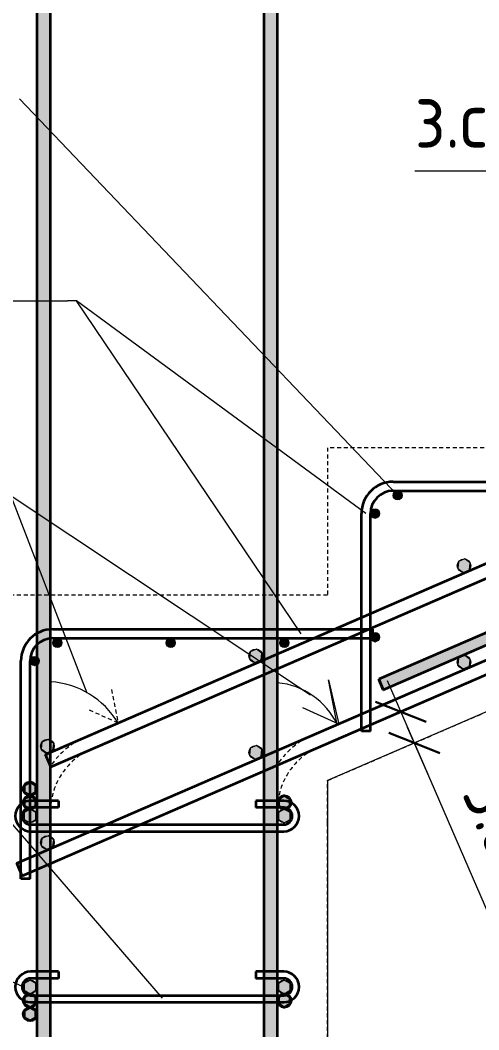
# Model space of a CAD drawing. Header units: millimetres. Extents: x -24758 to -3756, y -1583 to 75054.
# Drawn here: x -14365 to -13961, y -663 to 227 of the extents above; entities that cross this region are included whole.
import ezdxf

# ---------------------------------------------------------------- set-up
doc = ezdxf.new("R2010")
doc.units = ezdxf.units.MM
doc.linetypes.add('01 Штриховая _4 мм_', pattern=[6, 3.5, -2.5])
for name, color, linetype, lineweight in [('AA_Dim', 7, 'Continuous', 9), ('AA_Dim-20', 7, 'Continuous', 9), ('AA_Linii', 7, 'Continuous', 9), ('AA_Vinoska', 7, 'Continuous', 9), ('AF_Element', 7, 'Continuous', 60), ('AF_Element_Опалубка', 7, 'Continuous', 20), ('AF_Perekritie', 7, 'Continuous', 60), ('AF_Perekritie_Опалубка', 7, 'Continuous', 20), ('AF_Stena_Опалубка', 7, 'Continuous', 20), ('KR_Armatura', 7, 'Continuous', 20), ('KR_Armatura_Tonkie', 7, 'Continuous', 20)]:
    doc.layers.add(name, color=color, linetype=linetype, lineweight=lineweight)
doc.styles.add('ISOCPEUR_1', font='isocpeur.ttf', dxfattribs={"width": 0.9, "height": 50})
doc.dimstyles.new('01_Точн_3_знака__непрозр__З_С_', dxfattribs={"dimscale": 304.8, "dimtxt": 49.799059, "dimasz": 0.111549, "dimexe": 0.098425, "dimexo": 0.065617, "dimgap": 0.016404, "dimtad": 1, "dimdec": 3, "dimrnd": 0.001, "dimdsep": 46, "dimtxsty": 'ISOCPEUR_1', "dimblk1": 'OBLIQUE', "dimblk2": 'OBLIQUE', "dimsah": 1, "dimcen": 0.09, "dimdle": 0.098425, "dimazin": 0, "dimtfac": 1, "dimtdec": 4, "dimtix": 1, "dimtmove": 1, "dimatfit": 3, "dimfxl": 1, "dimtvp": 1, "dimtfill": 1, "dimtolj": 1, "dimtzin": 0, "dimlwd": 18, "dimlwe": 18, "dimarcsym": 2})

# ---------------------------------------------------------------- blocks, each defined once
blk = doc.blocks.new('Лестница тип 2 ед1 - Лестница тип 2 ед1-3669405-Сечение 2')
at = {"layer": 'AF_Perekritie', "linetype": '01 Штриховая _4 мм_', "lineweight": 20}
for p, q in [((-23575.06, -150), (-23575.06, -280)), ((-23275.06, -150), (-23575.06, -150)), ((-23575.06, -280), (-23875.06, -280)), ((-23875.06, -280), (-23875.06, -480)), ((-23575.06, -443.48), (-23275.06, -313.48)), ((-23575.06, -480), (-23575.06, -443.48))]:
    blk.add_line(p, q, dxfattribs=at)
blk = doc.blocks.new('Лестница тип 2 ед2 - Лестница тип 2 ед1-3683842-Сечение 2')
at = {"layer": 'AF_Element', "lineweight": 20}
for p, q in [((-23275.06, -313.48), (-23575.06, -443.48)), ((-23575.06, -443.48), (-23575.06, -880))]:
    blk.add_line(p, q, dxfattribs=at)
blk = doc.blocks.new('351_Ряд стержней П переменный шаг _НесАрм_РабПлоск_ - Тип 1-3902956-Сечение 2')
at = {"layer": 'KR_Armatura_Tonkie', "lineweight": 35}
h = blk.add_hatch(color=256, dxfattribs=at)
h.paths.add_polyline_path([(-23826.61, -1086), (-23819.06, -1086), (-23819.27, -922), (-23831.06, -922), (-23830.86, -1086), (-23828.06, -1086)])
h.paths.add_polyline_path([(-23826.42, -910), (-23819.06, -910), (-23819.27, 308), (-23831.06, 308), (-23830.86, -910), (-23826.61, -910)])
h = blk.add_hatch(color=256, dxfattribs=at)
h.paths.add_polyline_path([(-23626.61, -1086), (-23619.06, -1086), (-23619.27, -922), (-23631.06, -922), (-23630.83, -1086), (-23626.91, -1086)])
h.paths.add_polyline_path([(-23631.06, -910), (-23619.06, -910), (-23619.27, 308), (-23631.06, 308), (-23631.06, -901.87)])
for p, q in [((-23831.06, 308), (-23831.06, -1086)), ((-23831.06, 308), (-23831.06, -1086)), ((-23831.06, 308), (-23831.06, -1086)), ((-23831.06, 308), (-23831.06, -1086)), ((-23831.06, 308), (-23831.06, -1086)), ((-23831.06, 308), (-23831.06, -1086)), ((-23819.06, -1086), (-23819.06, 308)), ((-23819.06, -1086), (-23819.06, 308)), ((-23819.06, -1086), (-23819.06, 308)), ((-23819.06, -1086), (-23819.06, 308)), ((-23819.06, -1086), (-23819.06, 308)), ((-23819.06, -1086), (-23819.06, 308)), ((-23631.06, 308), (-23631.06, -1086)), ((-23631.06, 308), (-23631.06, -1086)), ((-23631.06, 308), (-23631.06, -1086)), ((-23631.06, 308), (-23631.06, -1086)), ((-23631.06, 308), (-23631.06, -1086)), ((-23631.06, 308), (-23631.06, -1086)), ((-23619.06, -1086), (-23619.06, 308)), ((-23619.06, -1086), (-23619.06, 308)), ((-23619.06, -1086), (-23619.06, 308)), ((-23619.06, -1086), (-23619.06, 308)), ((-23619.06, -1086), (-23619.06, 308)), ((-23619.06, -1086), (-23619.06, 308))]:
    blk.add_line(p, q, dxfattribs=at)
blk = doc.blocks.new('261_Лягушка _НесАрм_РабПлоск_ - 10 А240-3855218-Сечение 2')
at = {"layer": 'KR_Armatura_Tonkie', "lineweight": 35}
h = blk.add_hatch(color=256, dxfattribs=at)
h.paths.add_polyline_path([(-23289.63, -260.94), (-23231.06, -235.37), (-23231.06, -224.66), (-23293.54, -251.92), (-23289.7, -260.78)])
h.paths.add_polyline_path([(-23219.06, -230.36), (-23131.06, -192.04), (-23131.06, -181.33), (-23219.06, -219.65), (-23219.06, -230.3)])
h.paths.add_polyline_path([(-23119.06, -187.03), (-23076.37, -168.34), (-23080.27, -159.32), (-23119.06, -176.31), (-23119.06, -186.88)])
for points in [[(-23320.2, -234.41), (-23311.02, -230.43), (-23316.66, -217.84), (-23317.6, -216.93), (-23318.74, -216.3), (-23320.01, -215.98), (-23321.31, -216), (-23322.57, -216.36), (-23323.69, -217.03), (-23324.88, -218.47), (-23325.23, -219.11), (-23325.54, -221.2), (-23325.53, -221.68), (-23325.17, -222.94), (-23320.23, -234.34)], [(-23312.64, -251.84), (-23303.47, -247.86), (-23311.18, -230.5), (-23320.2, -234.41), (-23312.67, -251.77)], [(-23312.57, -270.88), (-23306.8, -266.76), (-23303.25, -261.26), (-23302.03, -254.54), (-23303.63, -247.93), (-23312.64, -251.84), (-23312.64, -257.67), (-23316.48, -261.86), (-23312.64, -270.72)], [(-23296.3, -262.38), (-23289.7, -260.78), (-23293.61, -251.76), (-23299.44, -251.76), (-23303.41, -248.13), (-23302.13, -255.09), (-23303.02, -261.16), (-23300.05, -261.7)], [(-23525.9, -363.32), (-23312.64, -270.72), (-23316.54, -261.7), (-23529.81, -354.3), (-23525.97, -363.17)]]:
    blk.add_hatch(color=256, dxfattribs=at).paths.add_polyline_path(points)
for p, q in [((-23080.27, -159.32), (-23293.61, -251.76)), ((-23080.27, -159.32), (-23076.3, -168.49)), ((-23076.3, -168.49), (-23080.27, -159.32)), ((-23289.63, -260.94), (-23076.3, -168.49)), ((-23303.47, -247.86), (-23311.02, -230.43)), ((-23303.47, -247.86), (-23311.02, -230.43)), ((-23320.2, -234.41), (-23312.64, -251.84)), ((-23320.2, -234.41), (-23312.64, -251.84)), ((-23316.54, -261.7), (-23529.88, -354.15)), ((-23525.9, -363.32), (-23312.57, -270.88)), ((-23525.9, -363.32), (-23529.88, -354.15)), ((-23529.88, -354.15), (-23525.9, -363.32))]:
    blk.add_line(p, q, dxfattribs=at)
at = {"layer": 'KR_Armatura_Tonkie', "lineweight": 35, "flags": 128}
for points in [[(-23325.17, -222.94), (-23325.02, -218.64), (-23321.58, -216.05), (-23317.4, -217.09), (-23315.99, -218.96)], [(-23315.99, -218.96), (-23316.15, -223.26), (-23319.58, -225.85), (-23323.76, -224.81), (-23325.17, -222.94)], [(-23311.02, -230.43), (-23313.67, -224.31), (-23315.51, -220.08), (-23315.99, -218.96)], [(-23315.99, -218.96), (-23315.23, -220.73), (-23313.17, -225.48), (-23311.02, -230.43)], [(-23325.17, -222.94), (-23324.4, -224.7), (-23322.34, -229.46), (-23320.2, -234.41)], [(-23320.2, -234.41), (-23322.85, -228.29), (-23324.68, -224.06), (-23325.17, -222.94)], [(-23312.57, -270.88), (-23305.99, -265.91), (-23302.41, -258.49), (-23302.63, -250.25), (-23303.47, -247.86)], [(-23293.61, -251.76), (-23298.93, -252.01), (-23303.07, -248.65), (-23303.47, -247.86)], [(-23312.64, -251.84), (-23312.4, -257.16), (-23315.75, -261.3), (-23316.54, -261.7)], [(-23312.64, -251.84), (-23307.68, -258.42), (-23300.25, -261.99), (-23292.01, -261.77), (-23289.63, -260.94)]]:
    blk.add_lwpolyline(points, dxfattribs=at)
blk = doc.blocks.new('042_М_Арматуры - Диам длина поз _ Шаг колво-3174169-Сечение 2')
at = {"layer": 'AA_Vinoska'}
blk.add_line((-24104.19, -20.42), (-23804.19, -20.42), dxfattribs=at)
blk = doc.blocks.new('DIMBLOCK25-Сечение 2')
at = {"layer": 'AA_Dim-20', "lineweight": 18, "transparency": 16777216}
for p, q in [((-14041.34, -355.24), (-14005.56, -437.82)), ((-14025.71, -381.16), (-14056.94, -394.69)), ((-14029.41, -382.76), (-14025.71, -381.16)), ((-14002.79, -444.2), (-14023.45, -396.53)), ((-14013.78, -408.68), (-14045.01, -422.22)), ((-14017.49, -410.29), (-14013.78, -408.68)), ((-13925.92, -621.6), (-14002.79, -444.2))]:
    blk.add_line(p, q, dxfattribs=at)
at = {"layer": 'AA_Dim-20', "lineweight": 30, "transparency": 16777216}
for p, q in [((-14029.41, -382.76), (-14051.77, -373.92)), ((-14029.41, -382.76), (-14007.06, -391.6)), ((-14017.49, -410.29), (-14039.84, -401.45)), ((-14017.49, -410.29), (-13995.13, -419.13))]:
    blk.add_line(p, q, dxfattribs=at)
at = {"layer": 'AA_Dim-20', "color": 0, "lineweight": 18, "transparency": 16777216, "insert": (-13930.32, -434.59), "char_height": 50, "width": 208.0068, "attachment_point": 1, "rotation": 293.42869, "line_spacing_factor": 1.149209, "style": 'ISOCPEUR_1', "bg_fill": 3, "box_fill_scale": 1.25, "bg_fill_color": 256, "bg_fill_true_color": 13158600, "bg_fill_transparency": 0}
blk.add_mtext('з.с. 30', dxfattribs=at)
blk = doc.blocks.new('_Oblique')
at = {"color": 0, "linetype": 'ByBlock', "lineweight": -2}
blk.add_line((-0.5, -0.5), (0.5, 0.5), dxfattribs=at)
blk = doc.blocks.new('DIMBLOCK27-Сечение 2')
at = {"layer": 'AA_Dim-20', "lineweight": 18, "transparency": 16777216}
for p, q in [((-13794.07, 0), (-13794.07, 124.09)), ((-13764.07, -58), (-13764.07, 124.09)), ((-14017.11, 94.09), (-13823.77, 94.09)), ((-13824.07, 94.09), (-13734.07, 94.09)), ((-13823.77, 94.09), (-13779.07, 94.09)), ((-13794.07, 94.09), (-13794.07, 0)), ((-13764.07, 94.09), (-13764.07, -58))]:
    blk.add_line(p, q, dxfattribs=at)
at = {"layer": 'AA_Dim-20', "lineweight": 30, "transparency": 16777216}
for p, q in [((-13794.07, 94.09), (-13777.07, 111.09)), ((-13764.07, 94.09), (-13747.07, 111.09)), ((-13794.07, 94.09), (-13811.07, 77.09)), ((-13764.07, 94.09), (-13781.07, 77.09))]:
    blk.add_line(p, q, dxfattribs=at)
at = {"layer": 'AA_Dim-20', "color": 0, "lineweight": 18, "transparency": 16777216, "insert": (-14017.11, 164.42), "char_height": 50, "width": 208.0068, "attachment_point": 1, "line_spacing_factor": 1.149209, "style": 'ISOCPEUR_1', "bg_fill": 3, "box_fill_scale": 1.25, "bg_fill_color": 256, "bg_fill_true_color": 13158600, "bg_fill_transparency": 0}
blk.add_mtext('з.с. 30', dxfattribs=at)

msp = doc.modelspace()

# ---------------------------------------------------------------- hatches: boundary and pattern name
at = {"layer": 'KR_Armatura'}
h = msp.add_hatch(color=256, dxfattribs=at)
edge = h.paths.add_edge_path()
edge.add_arc((-14032.0732, -192), 4, 0, 360)
for points in [[(-14030.8371, -195.8042), (-14028.0732, -192), (-14030.8371, -188.1958), (-14035.3093, -189.6489), (-14035.3093, -194.3511)], [(-14052.0732, -212), (-14048.269, -209.2361), (-14049.7221, -204.7639), (-14054.4243, -204.7639), (-14055.8774, -209.2361)], [(-13974.3905, -259.957), (-13968.8851, -257.5713), (-13968.1985, -251.6107), (-13973.0172, -248.0358), (-13978.5225, -250.4215), (-13979.2092, -256.382)], [(-14330.8371, -325.8042), (-14328.0732, -322), (-14330.8371, -318.1958), (-14335.3093, -319.6489), (-14335.3093, -324.3511), (-14332.2023, -325.3607)], [(-14230.8371, -325.8042), (-14228.0732, -322), (-14230.8371, -318.1958), (-14235.3093, -319.6489), (-14235.3093, -324.3511)], [(-14130.8371, -325.8042), (-14128.0732, -322), (-14130.8371, -318.1958), (-14135.3093, -319.6489), (-14135.3093, -324.3511), (-14132.2023, -325.3607)], [(-14052.0732, -321), (-14048.269, -318.2361), (-14049.7221, -313.7639), (-14054.4243, -313.7639), (-14055.8774, -318.2361)], [(-14157.9016, -339.4785), (-14152.3963, -337.0928), (-14151.7096, -331.1322), (-14156.5283, -327.5573), (-14162.0336, -329.9429), (-14162.7203, -335.9035), (-14159.2879, -338.45)], [(-14352.0732, -342), (-14348.269, -339.2361), (-14349.7221, -334.7639), (-14354.4243, -334.7639), (-14355.8774, -339.2361)], [(-13974.3905, -344.9654), (-13968.8851, -342.5798), (-13968.1985, -336.6192), (-13973.0172, -333.0443), (-13978.5225, -335.4299), (-13979.2092, -341.3905)], [(-14341.4127, -418.9999), (-14335.9074, -416.6143), (-14335.2207, -410.6537), (-14340.0394, -407.0788), (-14345.5448, -409.4644), (-14346.2314, -415.425)], [(-14157.9016, -424.4869), (-14152.3963, -422.1013), (-14151.7096, -416.1407), (-14156.5283, -412.5658), (-14162.0336, -414.9514), (-14162.7203, -420.912), (-14159.2879, -423.4585)], [(-14356.0732, -480.6667), (-14350.877, -477.6667), (-14350.877, -471.6667), (-14356.0732, -468.6667), (-14361.2694, -471.6667), (-14361.2694, -477.6667)], [(-14132.0732, -480.6667), (-14126.877, -477.6667), (-14126.877, -471.6667), (-14132.0732, -468.6667), (-14137.2694, -471.6667), (-14137.2694, -477.6667)], [(-14341.4127, -504.0084), (-14335.9074, -501.6228), (-14335.2207, -495.6622), (-14340.0394, -492.0873), (-14345.5448, -494.4729), (-14346.2314, -500.4335), (-14345.71, -500.8203)], [(-14356.0732, -631.3), (-14350.877, -628.3), (-14350.877, -622.3), (-14356.0732, -619.3), (-14361.2694, -622.3), (-14361.2694, -628.3)], [(-14132.0732, -631.3), (-14126.877, -628.3), (-14126.877, -622.3), (-14132.0732, -619.3), (-14137.2694, -622.3), (-14137.2694, -628.3)]]:
    msp.add_hatch(color=256, dxfattribs=at).paths.add_polyline_path(points)
h = msp.add_hatch(color=256, dxfattribs=at)
edge = h.paths.add_edge_path()
edge.add_arc((-14052.0732, -208), 4, 0, 360)
h = msp.add_hatch(color=256, dxfattribs=at)
edge = h.paths.add_edge_path()
edge.add_arc((-13973.7038, -253.9964), 6, 0, 360)
h = msp.add_hatch(color=256, dxfattribs=at)
edge = h.paths.add_edge_path()
edge.add_arc((-14332.0732, -322), 4, 0, 360)
h = msp.add_hatch(color=256, dxfattribs=at)
edge = h.paths.add_edge_path()
edge.add_arc((-14232.0732, -322), 4, 0, 360)
h = msp.add_hatch(color=256, dxfattribs=at)
edge = h.paths.add_edge_path()
edge.add_arc((-14132.0732, -322), 4, 0, 360)
h = msp.add_hatch(color=256, dxfattribs=at)
edge = h.paths.add_edge_path()
edge.add_arc((-14052.0732, -317), 4, 0, 360)
h = msp.add_hatch(color=256, dxfattribs=at)
edge = h.paths.add_edge_path()
edge.add_arc((-14157.215, -333.5179), 6, 0, 360)
h = msp.add_hatch(color=256, dxfattribs=at)
edge = h.paths.add_edge_path()
edge.add_arc((-14352.0732, -338), 4, 0, 360)
h = msp.add_hatch(color=256, dxfattribs=at)
edge = h.paths.add_edge_path()
edge.add_arc((-13973.7038, -339.0049), 6, 0, 360)
h = msp.add_hatch(color=256, dxfattribs=at)
edge = h.paths.add_edge_path()
edge.add_arc((-14340.7261, -413.0394), 6, 0, 360)
h = msp.add_hatch(color=256, dxfattribs=at)
edge = h.paths.add_edge_path()
edge.add_arc((-14157.215, -418.5263), 6, 0, 360)
h = msp.add_hatch(color=256, dxfattribs=at)
edge = h.paths.add_edge_path()
edge.add_arc((-14356.0732, -474.6667), 6, 0, 360)
h = msp.add_hatch(color=256, dxfattribs=at)
edge = h.paths.add_edge_path()
edge.add_arc((-14132.0732, -474.6667), 6, 0, 360)
h = msp.add_hatch(color=256, dxfattribs=at)
edge = h.paths.add_edge_path()
edge.add_arc((-14340.7261, -498.0478), 6, 0, 360)
h = msp.add_hatch(color=256, dxfattribs=at)
edge = h.paths.add_edge_path()
edge.add_arc((-14356.0732, -625.3), 6, 0, 360)
h = msp.add_hatch(color=256, dxfattribs=at)
edge = h.paths.add_edge_path()
edge.add_arc((-14132.0732, -625.3), 6, 0, 360)
at = {"layer": 'KR_Armatura_Tonkie', "lineweight": 35}
h = msp.add_hatch(color=256, dxfattribs=at)
edge = h.paths.add_edge_path()
edge.add_arc((-14356.0732, -450.6667), 6, 0, 360)
for points in [[(-14356.0732, -456.6667), (-14350.877, -453.6667), (-14350.877, -447.6667), (-14356.0732, -444.6667), (-14361.2694, -447.6667), (-14361.2694, -453.6667)], [(-14356.0732, -468.6667), (-14350.877, -465.6667), (-14350.877, -459.6667), (-14356.0732, -456.6667), (-14361.2694, -459.6667), (-14361.2694, -465.6667)], [(-14132.0732, -468.6667), (-14126.877, -465.6667), (-14126.877, -459.6667), (-14132.0732, -456.6667), (-14137.2694, -459.6667), (-14137.2694, -465.6667)], [(-14356.0732, -643.3), (-14350.877, -640.3), (-14350.877, -634.3), (-14356.0732, -631.3), (-14361.2694, -634.3), (-14361.2694, -640.3)], [(-14132.0732, -643.3), (-14126.877, -640.3), (-14126.877, -634.3), (-14132.0732, -631.3), (-14137.2694, -634.3), (-14137.2694, -640.3)], [(-14356.0732, -655.3), (-14350.877, -652.3), (-14350.877, -646.3), (-14356.0732, -643.3), (-14361.2694, -646.3), (-14361.2694, -652.3)]]:
    msp.add_hatch(color=256, dxfattribs=at).paths.add_polyline_path(points)
h = msp.add_hatch(color=256, dxfattribs=at)
edge = h.paths.add_edge_path()
edge.add_arc((-14356.0732, -462.6667), 6, 0, 360)
h = msp.add_hatch(color=256, dxfattribs=at)
edge = h.paths.add_edge_path()
edge.add_arc((-14132.0732, -462.6667), 6, 0, 360)
h = msp.add_hatch(color=256, dxfattribs=at)
edge = h.paths.add_edge_path()
edge.add_arc((-14356.0732, -637.3), 6, 0, 360)
h = msp.add_hatch(color=256, dxfattribs=at)
edge = h.paths.add_edge_path()
edge.add_arc((-14132.0732, -637.3), 6, 0, 360)
h = msp.add_hatch(color=256, dxfattribs=at)
edge = h.paths.add_edge_path()
edge.add_arc((-14356.0732, -649.3), 6, 0, 360)

# ---------------------------------------------------------------- linework, layer by layer
at = {"layer": 'AA_Linii', "linetype": '01 Штриховая _4 мм_', "lineweight": 20}
for p, q in [((-14311.9556, -407.1113), (-13518.9203, -63.4627)), ((-14306.7174, -417.9196), (-13514.1491, -74.4733)), ((-14111.9556, -405.4531), (-13544.2854, -159.4627)), ((-14106.7174, -416.2614), (-13539.5141, -170.4733)), ((-14284.2612, -363.1855), (-14278.5556, -392.6379)), ((-14278.5556, -392.6379), (-14305.9542, -380.4184))]:
    msp.add_line(p, q, dxfattribs=at)
at = {"layer": 'AA_Linii', "lineweight": 20}
for p, q in [((-14085.3596, -393.9281), (-14092.967, -354.6582)), ((-14092.967, -354.6582), (-14083.8775, -393.582)), ((-14083.8775, -393.582), (-14115.8425, -379.326))]:
    msp.add_line(p, q, dxfattribs=at)
for centre, radius, start, end in [((-14342.7669, -430.9235), 74.7588, 30.8052032, 86.4003271), ((-14144.0796, -422.0104), 65.0896, 25.5590309, 84.7052759)]:
    msp.add_arc(centre, radius, start, end, dxfattribs=at)
at = {"layer": 'AA_Linii', "linetype": '01 Штриховая _4 мм_', "lineweight": 20}
for centre, radius, start, end in [((-14278.0732, -470.6407), 72, 118.0724869, 146.4426902), ((-14078.0732, -468.9825), 72, 118.0724869, 146.4426902), ((-14278.0732, -470.6407), 60, 118.5159931, 180), ((-14078.0732, -468.9825), 60, 118.5159931, 180)]:
    msp.add_arc(centre, radius, start, end, dxfattribs=at)
at = {"layer": 'AA_Vinoska'}
for p, q in [((-14315.1803, -20.4188), (-14323.1975, -20.4188)), ((-14315.1802, -20.4188), (-14323.1975, -20.4188)), ((-14117.2436, -314), (-14315.1803, -20.4188)), ((-14060.0732, -208), (-14315.1802, -20.4188)), ((-14108.8499, -368.1837), (-14372.7372, -192.6622)), ((-14305.8758, -366.2641), (-14372.7372, -192.6622)), ((-14239.385, -635.2162), (-14422.4859, -422.8788)), ((-14362.0732, -625.3), (-14462.4859, -580.2316))]:
    msp.add_line(p, q, dxfattribs=at)
at = {"layer": 'AF_Stena_Опалубка', "linetype": '01 Штриховая _4 мм_'}
msp.add_line((-14094.0732, -880), (-14094.0732, -480), dxfattribs=at)
at = {"layer": 'KR_Armatura'}
for p, q in [((-14030.8371, -188.1958), (-14035.3093, -189.6489)), ((-14035.3093, -189.6489), (-14035.3093, -194.3511)), ((-14035.3093, -194.3511), (-14030.8371, -195.8042)), ((-14028.0732, -192), (-14030.8371, -188.1958)), ((-14030.8371, -195.8042), (-14028.0732, -192)), ((-14054.4243, -204.7639), (-14055.8774, -209.2361)), ((-14055.8774, -209.2361), (-14052.0732, -212)), ((-14049.7221, -204.7639), (-14054.4243, -204.7639)), ((-14052.0732, -212), (-14048.269, -209.2361)), ((-14048.269, -209.2361), (-14049.7221, -204.7639)), ((-13973.0172, -248.0358), (-13978.5225, -250.4215)), ((-13968.1985, -251.6107), (-13973.0172, -248.0358)), ((-13978.5225, -250.4215), (-13979.2092, -256.382)), ((-13979.2092, -256.382), (-13974.3905, -259.957)), ((-13974.3905, -259.957), (-13968.8851, -257.5713)), ((-13968.8851, -257.5713), (-13968.1985, -251.6107)), ((-14330.8371, -318.1958), (-14335.3093, -319.6489)), ((-14335.3093, -319.6489), (-14335.3093, -324.3511)), ((-14328.0732, -322), (-14330.8371, -318.1958)), ((-14230.8371, -318.1958), (-14235.3093, -319.6489)), ((-14235.3093, -319.6489), (-14235.3093, -324.3511)), ((-14228.0732, -322), (-14230.8371, -318.1958)), ((-14130.8371, -318.1958), (-14135.3093, -319.6489)), ((-14135.3093, -319.6489), (-14135.3093, -324.3511)), ((-14128.0732, -322), (-14130.8371, -318.1958)), ((-14054.4243, -313.7639), (-14055.8774, -318.2361)), ((-14055.8774, -318.2361), (-14052.0732, -321)), ((-14049.7221, -313.7639), (-14054.4243, -313.7639)), ((-14052.0732, -321), (-14048.269, -318.2361)), ((-14048.269, -318.2361), (-14049.7221, -313.7639)), ((-14335.3093, -324.3511), (-14332.2023, -325.3607)), ((-14332.2023, -325.3607), (-14330.8371, -325.8042)), ((-14330.8371, -325.8042), (-14328.0732, -322)), ((-14235.3093, -324.3511), (-14230.8371, -325.8042)), ((-14230.8371, -325.8042), (-14228.0732, -322)), ((-14156.5283, -327.5573), (-14162.0336, -329.9429)), ((-14151.7096, -331.1322), (-14156.5283, -327.5573)), ((-14135.3093, -324.3511), (-14132.2023, -325.3607)), ((-14132.2023, -325.3607), (-14130.8371, -325.8042)), ((-14130.8371, -325.8042), (-14128.0732, -322)), ((-14354.4243, -334.7639), (-14355.8774, -339.2361)), ((-14349.7221, -334.7639), (-14354.4243, -334.7639)), ((-14348.269, -339.2361), (-14349.7221, -334.7639)), ((-14162.0336, -329.9429), (-14162.7203, -335.9035)), ((-14162.7203, -335.9035), (-14159.2879, -338.45)), ((-14157.9016, -339.4785), (-14152.3963, -337.0928)), ((-14152.3963, -337.0928), (-14151.7096, -331.1322)), ((-13978.5225, -335.4299), (-13979.2092, -341.3905)), ((-13973.0172, -333.0443), (-13978.5225, -335.4299)), ((-13968.1985, -336.6192), (-13973.0172, -333.0443)), ((-13968.8851, -342.5798), (-13968.1985, -336.6192)), ((-14355.8774, -339.2361), (-14352.0732, -342)), ((-14352.0732, -342), (-14348.269, -339.2361)), ((-14159.2879, -338.45), (-14157.9016, -339.4785)), ((-13979.2092, -341.3905), (-13974.3905, -344.9654)), ((-13974.3905, -344.9654), (-13968.8851, -342.5798)), ((-14340.0394, -407.0788), (-14345.5448, -409.4644)), ((-14335.2207, -410.6537), (-14340.0394, -407.0788)), ((-14345.5448, -409.4644), (-14346.2314, -415.425)), ((-14346.2314, -415.425), (-14341.4127, -418.9999)), ((-14341.4127, -418.9999), (-14335.9074, -416.6143)), ((-14335.9074, -416.6143), (-14335.2207, -410.6537)), ((-14162.0336, -414.9514), (-14162.7203, -420.912)), ((-14156.5283, -412.5658), (-14162.0336, -414.9514)), ((-14151.7096, -416.1407), (-14156.5283, -412.5658)), ((-14152.3963, -422.1013), (-14151.7096, -416.1407)), ((-14162.7203, -420.912), (-14159.2879, -423.4585)), ((-14159.2879, -423.4585), (-14157.9016, -424.4869)), ((-14157.9016, -424.4869), (-14152.3963, -422.1013)), ((-14356.0732, -468.6667), (-14361.2694, -471.6667)), ((-14350.877, -471.6667), (-14356.0732, -468.6667)), ((-14132.0732, -468.6667), (-14137.2694, -471.6667)), ((-14126.877, -471.6667), (-14132.0732, -468.6667)), ((-14361.2694, -471.6667), (-14361.2694, -477.6667)), ((-14361.2694, -477.6667), (-14356.0732, -480.6667)), ((-14356.0732, -480.6667), (-14350.877, -477.6667)), ((-14350.877, -477.6667), (-14350.877, -471.6667)), ((-14137.2694, -471.6667), (-14137.2694, -477.6667)), ((-14137.2694, -477.6667), (-14132.0732, -480.6667)), ((-14132.0732, -480.6667), (-14126.877, -477.6667)), ((-14126.877, -477.6667), (-14126.877, -471.6667)), ((-14345.5448, -494.4729), (-14346.2314, -500.4335)), ((-14340.0394, -492.0873), (-14345.5448, -494.4729)), ((-14335.2207, -495.6622), (-14340.0394, -492.0873)), ((-14335.9074, -501.6228), (-14335.2207, -495.6622)), ((-14346.2314, -500.4335), (-14345.71, -500.8203)), ((-14345.71, -500.8203), (-14341.4127, -504.0084)), ((-14341.4127, -504.0084), (-14335.9074, -501.6228)), ((-14356.0732, -619.3), (-14361.2694, -622.3)), ((-14361.2694, -622.3), (-14361.2694, -628.3)), ((-14350.877, -622.3), (-14356.0732, -619.3)), ((-14350.877, -628.3), (-14350.877, -622.3)), ((-14132.0732, -619.3), (-14137.2694, -622.3)), ((-14137.2694, -622.3), (-14137.2694, -628.3)), ((-14126.877, -622.3), (-14132.0732, -619.3)), ((-14126.877, -628.3), (-14126.877, -622.3)), ((-14361.2694, -628.3), (-14356.0732, -631.3)), ((-14356.0732, -631.3), (-14350.877, -628.3)), ((-14137.2694, -628.3), (-14132.0732, -631.3)), ((-14132.0732, -631.3), (-14126.877, -628.3))]:
    msp.add_line(p, q, dxfattribs=at)
for centre, radius in [((-14032.0732, -192), 4), ((-14052.0732, -208), 4), ((-13973.7038, -253.9964), 6), ((-14332.0732, -322), 4), ((-14232.0732, -322), 4), ((-14132.0732, -322), 4), ((-14052.0732, -317), 4), ((-14157.215, -333.5179), 6), ((-14352.0732, -338), 4), ((-13973.7038, -339.0049), 6), ((-14340.7261, -413.0394), 6), ((-14157.215, -418.5263), 6), ((-14356.0732, -474.6667), 6), ((-14132.0732, -474.6667), 6), ((-14340.7261, -498.0478), 6), ((-14356.0732, -625.3), 6), ((-14132.0732, -625.3), 6)]:
    msp.add_circle(centre, radius, dxfattribs=at)
at = {"layer": 'KR_Armatura_Tonkie', "lineweight": 35}
for p, q in [((-14342.459, -420.3294), (-13518.9203, -63.4627)), ((-14337.6877, -431.3401), (-13514.1491, -74.4733)), ((-14367.824, -516.3294), (-13544.2854, -159.4627)), ((-14363.0527, -527.3401), (-13539.5141, -170.4733)), ((-14036.0732, -180), (-13754.0732, -180)), ((-14036.0732, -188), (-13754.0732, -188)), ((-14064.0732, -400), (-14064.0732, -208)), ((-14056.0732, -400), (-14056.0732, -208)), ((-14336.0732, -310), (-14054.0732, -310)), ((-14054.0732, -318), (-14054.0732, -310)), ((-14336.0732, -318), (-14054.0732, -318)), ((-14364.0732, -530), (-14364.0732, -338)), ((-14356.0732, -530), (-14356.0732, -338)), ((-14056.0732, -400), (-14064.0732, -400)), ((-14337.6877, -431.3401), (-14342.459, -420.3294)), ((-14356.0732, -444.6667), (-14361.2694, -447.6667)), ((-14350.877, -447.6667), (-14356.0732, -444.6667)), ((-14361.2694, -447.6667), (-14361.2694, -453.6667)), ((-14361.2694, -453.6667), (-14356.0732, -456.6667)), ((-14356.0732, -456.6667), (-14350.877, -453.6667)), ((-14350.877, -453.6667), (-14350.877, -447.6667)), ((-14356.0732, -456.6667), (-14361.2694, -459.6667)), ((-14361.2694, -459.6667), (-14361.2694, -465.6667)), ((-14350.877, -459.6667), (-14356.0732, -456.6667)), ((-14331.0599, -461.1667), (-14355.5732, -461.1667)), ((-14331.0599, -461.1667), (-14355.5732, -461.1667)), ((-14350.877, -465.6667), (-14350.877, -459.6667)), ((-14331.0599, -461.1667), (-14331.0599, -467.1667)), ((-14331.0599, -461.1667), (-14331.0599, -467.1667)), ((-14132.5732, -461.1667), (-14157.0865, -461.1667)), ((-14157.0865, -461.1667), (-14157.0865, -467.1667)), ((-14132.5732, -461.1667), (-14157.0865, -461.1667)), ((-14157.0865, -461.1667), (-14157.0865, -467.1667)), ((-14132.0732, -456.6667), (-14137.2694, -459.6667)), ((-14137.2694, -459.6667), (-14137.2694, -465.6667)), ((-14126.877, -459.6667), (-14132.0732, -456.6667)), ((-14126.877, -465.6667), (-14126.877, -459.6667)), ((-14361.2694, -465.6667), (-14356.0732, -468.6667)), ((-14356.0732, -468.6667), (-14350.877, -465.6667)), ((-14331.0599, -467.1667), (-14355.5732, -467.1667)), ((-14331.0599, -467.1667), (-14355.5732, -467.1667)), ((-14132.5732, -467.1667), (-14157.0865, -467.1667)), ((-14132.5732, -467.1667), (-14157.0865, -467.1667)), ((-14137.2694, -465.6667), (-14132.0732, -468.6667)), ((-14132.0732, -468.6667), (-14126.877, -465.6667)), ((-14355.5732, -482.1667), (-14132.5732, -482.1667)), ((-14355.5732, -482.1667), (-14132.5732, -482.1667)), ((-14355.5732, -488.1667), (-14132.5732, -488.1667)), ((-14355.5732, -488.1667), (-14132.5732, -488.1667)), ((-14363.0527, -527.3401), (-14367.824, -516.3294)), ((-14356.0732, -530), (-14364.0732, -530)), ((-14331.0599, -611.8), (-14355.5732, -611.8)), ((-14331.0599, -611.8), (-14355.5732, -611.8)), ((-14331.0599, -611.8), (-14331.0599, -617.8)), ((-14331.0599, -611.8), (-14331.0599, -617.8)), ((-14132.5732, -611.8), (-14157.0865, -611.8)), ((-14157.0865, -611.8), (-14157.0865, -617.8)), ((-14132.5732, -611.8), (-14157.0865, -611.8)), ((-14157.0865, -611.8), (-14157.0865, -617.8)), ((-14331.0599, -617.8), (-14355.5732, -617.8)), ((-14331.0599, -617.8), (-14355.5732, -617.8)), ((-14132.5732, -617.8), (-14157.0865, -617.8)), ((-14132.5732, -617.8), (-14157.0865, -617.8)), ((-14356.0732, -631.3), (-14361.2694, -634.3)), ((-14350.877, -634.3), (-14356.0732, -631.3)), ((-14132.0732, -631.3), (-14137.2694, -634.3)), ((-14126.877, -634.3), (-14132.0732, -631.3)), ((-14361.2694, -634.3), (-14361.2694, -640.3)), ((-14361.2694, -640.3), (-14356.0732, -643.3)), ((-14356.0732, -643.3), (-14350.877, -640.3)), ((-14355.5732, -632.8), (-14132.5732, -632.8)), ((-14355.5732, -632.8), (-14132.5732, -632.8)), ((-14355.5732, -638.8), (-14132.5732, -638.8)), ((-14355.5732, -638.8), (-14132.5732, -638.8)), ((-14350.877, -640.3), (-14350.877, -634.3)), ((-14137.2694, -634.3), (-14137.2694, -640.3)), ((-14137.2694, -640.3), (-14132.0732, -643.3)), ((-14132.0732, -643.3), (-14126.877, -640.3)), ((-14126.877, -640.3), (-14126.877, -634.3)), ((-14356.0732, -643.3), (-14361.2694, -646.3)), ((-14361.2694, -646.3), (-14361.2694, -652.3)), ((-14350.877, -646.3), (-14356.0732, -643.3)), ((-14350.877, -652.3), (-14350.877, -646.3)), ((-14361.2694, -652.3), (-14356.0732, -655.3)), ((-14356.0732, -655.3), (-14350.877, -652.3))]:
    msp.add_line(p, q, dxfattribs=at)
for centre in [(-14356.0732, -450.6667), (-14356.0732, -462.6667), (-14132.0732, -462.6667), (-14356.0732, -637.3), (-14132.0732, -637.3), (-14356.0732, -649.3)]:
    msp.add_circle(centre, 6, dxfattribs=at)
for centre, radius, start, end in [((-14036.0732, -208), 28, 90, 180), ((-14036.0732, -208), 20, 90, 180), ((-14336.0732, -338), 28, 90, 180), ((-14336.0732, -338), 20, 90, 180), ((-14355.5732, -474.6667), 13.5, 90, 270), ((-14355.5732, -474.6667), 13.5, 90, 270), ((-14132.5732, -474.6667), 13.5, 270, 90), ((-14132.5732, -474.6667), 13.5, 270, 90), ((-14355.5732, -474.6667), 7.5, 90, 270), ((-14355.5732, -474.6667), 7.5, 90, 270), ((-14132.5732, -474.6667), 7.5, 270, 90), ((-14132.5732, -474.6667), 7.5, 270, 90), ((-14355.5732, -625.3), 13.5, 90, 270), ((-14355.5732, -625.3), 13.5, 90, 270), ((-14132.5732, -625.3), 13.5, 270, 90), ((-14132.5732, -625.3), 13.5, 270, 90), ((-14355.5732, -625.3), 7.5, 90, 270), ((-14355.5732, -625.3), 7.5, 90, 270), ((-14132.5732, -625.3), 7.5, 270, 90), ((-14132.5732, -625.3), 7.5, 270, 90)]:
    msp.add_arc(centre, radius, start, end, dxfattribs=at)

# ---------------------------------------------------------------- block references
at = {"layer": 'AA_Vinoska'}
msp.add_blockref('042_М_Арматуры - Диам длина поз _ Шаг колво-3174169-Сечение 2', (9480.9884, 0), dxfattribs=at)
at = {"layer": 'AF_Element_Опалубка'}
msp.add_blockref('Лестница тип 2 ед2 - Лестница тип 2 ед1-3683842-Сечение 2', (9480.9884, 0), dxfattribs=at)
at = {"layer": 'AF_Perekritie_Опалубка', "linetype": '01 Штриховая _4 мм_'}
msp.add_blockref('Лестница тип 2 ед1 - Лестница тип 2 ед1-3669405-Сечение 2', (9480.9884, 0), dxfattribs=at)
at = {"layer": 'KR_Armatura_Tonkie', "lineweight": 35}
for name in ['351_Ряд стержней П переменный шаг _НесАрм_РабПлоск_ - Тип 1-3902956-Сечение 2', '261_Лягушка _НесАрм_РабПлоск_ - 10 А240-3855218-Сечение 2']:
    msp.add_blockref(name, (9480.9884, 0), dxfattribs=at)

# ---------------------------------------------------------------- next in the draw order: dimensions: what is measured, and where the dimension line sits
at = {"layer": 'AA_Dim', "lineweight": 18}
dim = msp.add_linear_dim(base=(-13764.0732, 94.0931), p1=(-13794.0732, -20), p2=(-13764.0732, -78), dimstyle='01_Точн_3_знака__непрозр__З_С_', override={"dimpost": '<>', "dimfxl": 65.299311}, dxfattribs=at)
dim.commit()
dim.dimension.update_dxf_attribs({"geometry": 'DIMBLOCK27-Сечение 2', "text_midpoint": (-13913.1066, 131.0825), "dimtype": 160})
dim = msp.add_linear_dim(base=(-14017.4867, -410.2904), p1=(-14007.3554, -373.2046), p2=(-13995.4272, -400.7312), angle=293.4286928, dimstyle='01_Точн_3_знака__непрозр__З_С_', override={"dimpost": '<>', "dimfxl": 30}, dxfattribs=at)
dim.commit()
dim.dimension.update_dxf_attribs({"geometry": 'DIMBLOCK25-Сечение 2', "text_midpoint": (-13919.548, -543.2727), "dimtype": 160, "text_rotation": 293.4286928})

# ---------------------------------------------------------------- next in the draw order: linework, layer by layer
at = {"layer": 'AA_Vinoska'}
msp.add_line((-14032.0967, -192), (-14365.4038, 157.375), dxfattribs=at)

doc.saveas('drawing.dxf')
